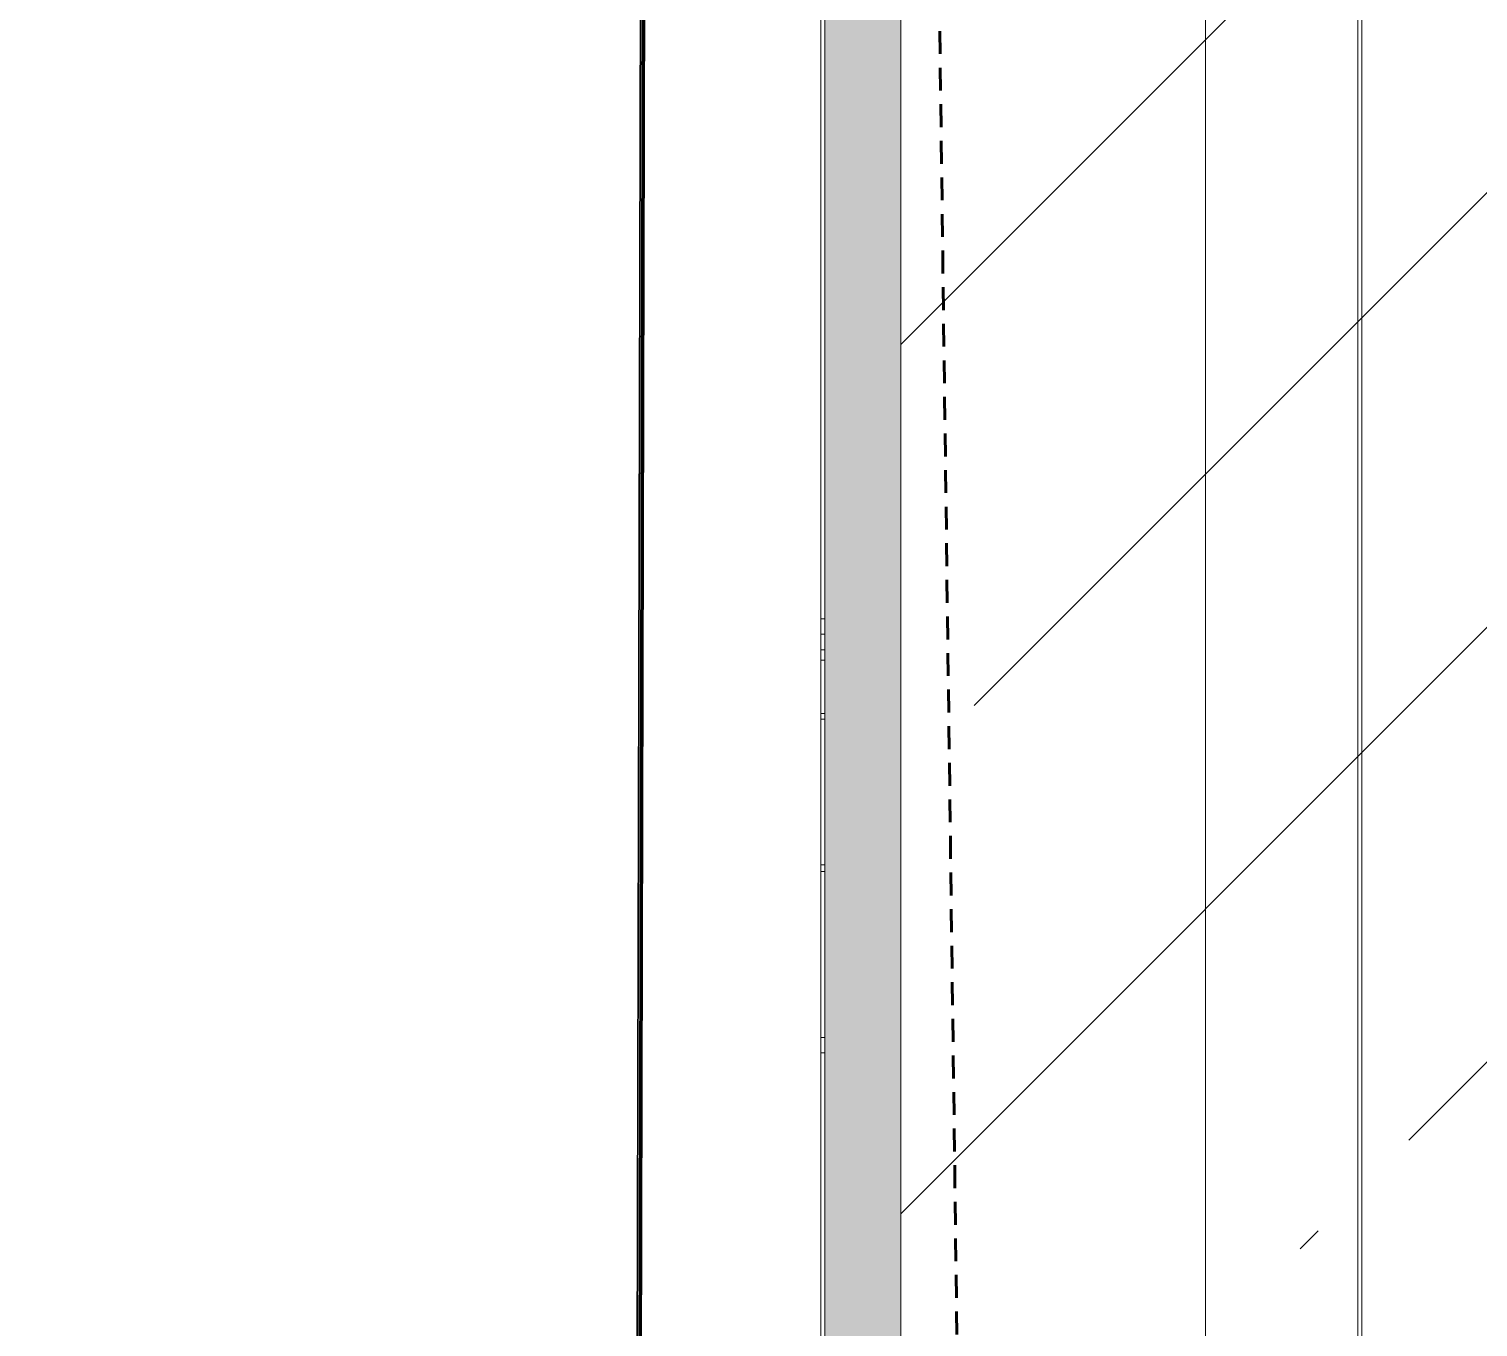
# Model space of a CAD drawing. Header units: millimetres. Extents: x -249154 to 415037, y -45458 to 354837.
# Drawn here: x 106965.8 to 107346.2, y 6829 to 7169.6 of the extents above; entities that cross this region are included whole.
import ezdxf

# ---------------------------------------------------------------- set-up
doc = ezdxf.new("R2010")
doc.units = ezdxf.units.MM
doc.linetypes.add('200_ШТРИХ__ш1_п0_6_', pattern=[320, 200, -120])
for name, color, linetype, lineweight in [('0) НЗ Ремонт штукатурка', 6, 'Continuous', 60), ('3)1 шпаклевка', 4, 'Continuous', 35), ('3.4) Шп. фин 4 в 529 поз 11227м2', 6, 'Continuous', 140), ('4) демонтаж НЗ №2', 1, 'Continuous', 35), ('4.1) Дм уборка мусора НЗ 2', 20, 'Continuous', 35), ('A-FLOR', 7, 'Continuous', 9), ('A-GENM-3', 7, 'Continuous', 5), ('I-WALL', 7, 'Continuous', 5), ('Оси', 7, 'Continuous', 9)]:
    doc.layers.add(name, color=color, linetype=linetype, lineweight=lineweight)
doc.layers.add('A-WALL-1', color=9, linetype='Continuous', lineweight=5, true_color=0x808080)
doc.layers.add('A-WALL-FNSH-1', color=9, linetype='Continuous', lineweight=5, true_color=0x808080)

# ---------------------------------------------------------------- blocks, each defined once
blk = doc.blocks.new('Рисунок_горы - Рисунок_горы-31934381-Объем проектирования 1 этажа')
at = {"layer": 'A-GENM-3'}
for p, q in [((107109, 10341.4), (107109, 6202.65)), ((107109, 7185.35), (107109, 7981.09)), ((107109, 6706.82), (107109, 7038.51))]:
    blk.add_line(p, q, dxfattribs=at)
for points, knots in [([(107109, 7426.78), (107109, 7426.78), (107109, 7346.52), (107109, 7313.59), (107109, 7254.1)], [0.0625, 0.0625, 0.0625, 0.0625, 0.06250001, 0.125, 0.125, 0.125, 0.125]), ([(107109, 7254.1), (107109, 7254.1), (107109, 7247.91), (107109, 7227.32), (107109, 7222.2)], [0.125, 0.125, 0.125, 0.125, 0.12500001, 0.1875, 0.1875, 0.1875, 0.1875]), ([(107109, 7222.2), (107109, 7222.2), (107109, 7220.58), (107109, 7219.43), (107109, 7218.59)], [0.1875, 0.1875, 0.1875, 0.1875, 0.18750001, 0.195703695, 0.195703695, 0.195703695, 0.195703695]), ([(107109, 7196.69), (107109, 7196.69), (107109, 7135.52), (107109, 7087.74), (107109, 6990.02)], [0.25, 0.25, 0.25, 0.25, 0.25000001, 0.3125, 0.3125, 0.3125, 0.3125]), ([(107109, 7144.19), (107109, 7144.19), (107109, 7161.85), (107109, 7172.3), (107109, 7178.36)], [0.555555556, 0.555555556, 0.555555556, 0.555555556, 0.555555566, 0.564053426, 0.564053426, 0.564053426, 0.564053426]), ([(107109, 7099.67), (107109, 7099.67), (107109, 7119.2), (107109, 7136.03), (107109, 7144.19)], [0.53333333, 0.53333333, 0.53333333, 0.53333333, 0.53333334, 0.55555556, 0.55555556, 0.55555556, 0.55555556]), ([(107109, 7091.57), (107109, 7091.57), (107109, 7092.35), (107109, 7093), (107109, 7093.56)], [0.511111111, 0.511111111, 0.511111111, 0.511111111, 0.511111121, 0.514940334, 0.514940334, 0.514940334, 0.514940334]), ([(107109, 6990.02), (107109, 6990.02), (107109, 6928.5), (107109, 6852.54), (107109, 6803.76)], [0.3125, 0.3125, 0.3125, 0.3125, 0.31250001, 0.375, 0.375, 0.375, 0.375])]:
    blk.add_open_spline(points, degree=3, knots=knots, dxfattribs=at)
for points in [[(107109, 7213.5), (107109, 7211.23), (107109, 7206.68), (107109, 7196.69)], [(107109, 7183.09), (107109, 7183.11), (107109, 7183.13), (107109, 7183.15)], [(107109, 7183.08), (107109, 7183.09), (107109, 7183.09), (107109, 7183.09)], [(107109, 7183.07), (107109, 7183.08), (107109, 7183.08), (107109, 7183.08)], [(107109, 7183.07), (107109, 7183.07), (107109, 7183.07), (107109, 7183.07)], [(107109, 7183.06), (107109, 7183.06), (107109, 7183.07), (107109, 7183.07)], [(107109, 7183.05), (107109, 7183.05), (107109, 7183.06), (107109, 7183.06)], [(107109, 7183.04), (107109, 7183.04), (107109, 7183.05), (107109, 7183.05)], [(107109, 7183.02), (107109, 7183.03), (107109, 7183.03), (107109, 7183.04)], [(107109, 7183), (107109, 7183.01), (107109, 7183.01), (107109, 7183.02)], [(107109, 7182.99), (107109, 7182.99), (107109, 7183), (107109, 7183)], [(107109, 7182.98), (107109, 7182.98), (107109, 7182.98), (107109, 7182.99)], [(107109, 7182.93), (107109, 7182.95), (107109, 7182.96), (107109, 7182.98)], [(107109, 7182.91), (107109, 7182.92), (107109, 7182.92), (107109, 7182.93)], [(107109, 7182.9), (107109, 7182.9), (107109, 7182.91), (107109, 7182.91)], [(107109, 7182.83), (107109, 7182.85), (107109, 7182.88), (107109, 7182.9)], [(107109, 7182.82), (107109, 7182.82), (107109, 7182.82), (107109, 7182.83)], [(107109, 7182.8), (107109, 7182.81), (107109, 7182.81), (107109, 7182.82)], [(107109, 7182.61), (107109, 7182.68), (107109, 7182.74), (107109, 7182.8)], [(107109, 7182.54), (107109, 7182.56), (107109, 7182.59), (107109, 7182.61)], [(107109, 7182.52), (107109, 7182.53), (107109, 7182.53), (107109, 7182.54)], [(107109, 7182.51), (107109, 7182.51), (107109, 7182.52), (107109, 7182.52)], [(107109, 7182.5), (107109, 7182.5), (107109, 7182.5), (107109, 7182.51)], [(107109, 7182.48), (107109, 7182.49), (107109, 7182.49), (107109, 7182.5)], [(107109, 7182.23), (107109, 7182.31), (107109, 7182.4), (107109, 7182.48)], [(107109, 7182.22), (107109, 7182.22), (107109, 7182.23), (107109, 7182.23)], [(107109, 7182.21), (107109, 7182.21), (107109, 7182.21), (107109, 7182.22)], [(107109, 7182.2), (107109, 7182.2), (107109, 7182.21), (107109, 7182.21)], [(107109, 7182.19), (107109, 7182.19), (107109, 7182.2), (107109, 7182.2)], [(107109, 7182.18), (107109, 7182.18), (107109, 7182.19), (107109, 7182.19)], [(107109, 7182.17), (107109, 7182.17), (107109, 7182.18), (107109, 7182.18)], [(107109, 7182.16), (107109, 7182.16), (107109, 7182.17), (107109, 7182.17)], [(107109, 7182.15), (107109, 7182.15), (107109, 7182.15), (107109, 7182.16)], [(107109, 7182.13), (107109, 7182.14), (107109, 7182.14), (107109, 7182.15)], [(107109, 7182.11), (107109, 7182.12), (107109, 7182.12), (107109, 7182.13)], [(107109, 7182.1), (107109, 7182.1), (107109, 7182.1), (107109, 7182.11)], [(107109, 7182.05), (107109, 7182.06), (107109, 7182.08), (107109, 7182.1)], [(107109, 7181.99), (107109, 7182.01), (107109, 7182.03), (107109, 7182.05)], [(107109, 7181.98), (107109, 7181.99), (107109, 7181.99), (107109, 7181.99)], [(107109, 7181.98), (107109, 7181.98), (107109, 7181.98), (107109, 7181.98)], [(107109, 7181.88), (107109, 7181.91), (107109, 7181.94), (107109, 7181.98)], [(107109, 7181.87), (107109, 7181.87), (107109, 7181.87), (107109, 7181.88)], [(107109, 7181.86), (107109, 7181.87), (107109, 7181.87), (107109, 7181.87)], [(107109, 7181.86), (107109, 7181.86), (107109, 7181.86), (107109, 7181.86)], [(107109, 7181.85), (107109, 7181.85), (107109, 7181.86), (107109, 7181.86)], [(107109, 7181.85), (107109, 7181.85), (107109, 7181.85), (107109, 7181.85)], [(107109, 7181.84), (107109, 7181.84), (107109, 7181.85), (107109, 7181.85)], [(107109, 7181.84), (107109, 7181.84), (107109, 7181.84), (107109, 7181.84)], [(107109, 7181.83), (107109, 7181.83), (107109, 7181.83), (107109, 7181.84)], [(107109, 7181.82), (107109, 7181.83), (107109, 7181.83), (107109, 7181.83)], [(107109, 7181.82), (107109, 7181.82), (107109, 7181.82), (107109, 7181.82)], [(107109, 7181.81), (107109, 7181.81), (107109, 7181.82), (107109, 7181.82)], [(107109, 7181.81), (107109, 7181.81), (107109, 7181.81), (107109, 7181.81)], [(107109, 7181.8), (107109, 7181.8), (107109, 7181.8), (107109, 7181.81)], [(107109, 7181.11), (107109, 7181.35), (107109, 7181.58), (107109, 7181.8)], [(107109, 7181.1), (107109, 7181.1), (107109, 7181.1), (107109, 7181.11)], [(107109, 7181.08), (107109, 7181.09), (107109, 7181.09), (107109, 7181.1)], [(107109, 7181.08), (107109, 7181.08), (107109, 7181.08), (107109, 7181.08)], [(107109, 7181.06), (107109, 7181.07), (107109, 7181.07), (107109, 7181.08)], [(107109, 7181.05), (107109, 7181.05), (107109, 7181.06), (107109, 7181.06)], [(107109, 7181.03), (107109, 7181.04), (107109, 7181.04), (107109, 7181.05)], [(107109, 7181.01), (107109, 7181.02), (107109, 7181.03), (107109, 7181.03)], [(107109, 7180.99), (107109, 7181), (107109, 7181), (107109, 7181.01)], [(107109, 7180.97), (107109, 7180.97), (107109, 7180.98), (107109, 7180.99)], [(107109, 7180.95), (107109, 7180.96), (107109, 7180.96), (107109, 7180.97)], [(107109, 7180.89), (107109, 7180.91), (107109, 7180.93), (107109, 7180.95)], [(107109, 7180.86), (107109, 7180.87), (107109, 7180.88), (107109, 7180.89)], [(107109, 7180.85), (107109, 7180.85), (107109, 7180.86), (107109, 7180.86)], [(107109, 7180.75), (107109, 7180.78), (107109, 7180.82), (107109, 7180.85)], [(107109, 7180.74), (107109, 7180.74), (107109, 7180.75), (107109, 7180.75)], [(107109, 7180.72), (107109, 7180.72), (107109, 7180.73), (107109, 7180.74)], [(107109, 7180.46), (107109, 7180.55), (107109, 7180.63), (107109, 7180.72)], [(107109, 7180.37), (107109, 7180.4), (107109, 7180.43), (107109, 7180.46)], [(107109, 7180.35), (107109, 7180.35), (107109, 7180.36), (107109, 7180.37)], [(107109, 7180.32), (107109, 7180.33), (107109, 7180.34), (107109, 7180.35)], [(107109, 7180.31), (107109, 7180.32), (107109, 7180.32), (107109, 7180.32)], [(107109, 7180.29), (107109, 7180.3), (107109, 7180.3), (107109, 7180.31)], [(107109, 7179.96), (107109, 7180.07), (107109, 7180.18), (107109, 7180.29)], [(107109, 7179.94), (107109, 7179.95), (107109, 7179.95), (107109, 7179.96)], [(107109, 7179.93), (107109, 7179.93), (107109, 7179.94), (107109, 7179.94)], [(107109, 7179.92), (107109, 7179.92), (107109, 7179.93), (107109, 7179.93)], [(107109, 7179.91), (107109, 7179.91), (107109, 7179.92), (107109, 7179.92)], [(107109, 7179.89), (107109, 7179.9), (107109, 7179.9), (107109, 7179.91)], [(107109, 7179.88), (107109, 7179.88), (107109, 7179.89), (107109, 7179.89)], [(107109, 7179.86), (107109, 7179.87), (107109, 7179.87), (107109, 7179.88)], [(107109, 7179.85), (107109, 7179.85), (107109, 7179.86), (107109, 7179.86)], [(107109, 7179.83), (107109, 7179.83), (107109, 7179.84), (107109, 7179.85)], [(107109, 7179.8), (107109, 7179.81), (107109, 7179.82), (107109, 7179.83)], [(107109, 7179.78), (107109, 7179.79), (107109, 7179.79), (107109, 7179.8)], [(107109, 7179.72), (107109, 7179.74), (107109, 7179.76), (107109, 7179.78)], [(107109, 7179.64), (107109, 7179.67), (107109, 7179.69), (107109, 7179.72)], [(107109, 7179.63), (107109, 7179.64), (107109, 7179.64), (107109, 7179.64)], [(107109, 7179.63), (107109, 7179.63), (107109, 7179.63), (107109, 7179.63)], [(107109, 7179.49), (107109, 7179.54), (107109, 7179.58), (107109, 7179.63)], [(107109, 7179.49), (107109, 7179.49), (107109, 7179.49), (107109, 7179.49)], [(107109, 7179.48), (107109, 7179.48), (107109, 7179.48), (107109, 7179.49)], [(107109, 7179.47), (107109, 7179.47), (107109, 7179.48), (107109, 7179.48)], [(107109, 7179.46), (107109, 7179.47), (107109, 7179.47), (107109, 7179.47)], [(107109, 7179.46), (107109, 7179.46), (107109, 7179.46), (107109, 7179.46)], [(107109, 7179.45), (107109, 7179.45), (107109, 7179.45), (107109, 7179.46)], [(107109, 7179.44), (107109, 7179.44), (107109, 7179.45), (107109, 7179.45)], [(107109, 7179.43), (107109, 7179.44), (107109, 7179.44), (107109, 7179.44)], [(107109, 7179.42), (107109, 7179.43), (107109, 7179.43), (107109, 7179.43)], [(107109, 7179.42), (107109, 7179.42), (107109, 7179.42), (107109, 7179.42)], [(107109, 7179.41), (107109, 7179.41), (107109, 7179.41), (107109, 7179.42)], [(107109, 7179.4), (107109, 7179.4), (107109, 7179.41), (107109, 7179.41)], [(107109, 7179.39), (107109, 7179.4), (107109, 7179.4), (107109, 7179.4)], [(107109, 7178.49), (107109, 7178.81), (107109, 7179.11), (107109, 7179.39)], [(107109, 7178.48), (107109, 7178.48), (107109, 7178.49), (107109, 7178.49)], [(107109, 7178.46), (107109, 7178.47), (107109, 7178.47), (107109, 7178.48)], [(107109, 7178.45), (107109, 7178.46), (107109, 7178.46), (107109, 7178.46)], [(107109, 7178.44), (107109, 7178.44), (107109, 7178.45), (107109, 7178.45)], [(107109, 7178.42), (107109, 7178.43), (107109, 7178.43), (107109, 7178.44)], [(107109, 7178.4), (107109, 7178.4), (107109, 7178.41), (107109, 7178.42)], [(107109, 7178.39), (107109, 7178.39), (107109, 7178.39), (107109, 7178.4)], [(107109, 7178.36), (107109, 7178.37), (107109, 7178.38), (107109, 7178.39)], [(107109, 7099.39), (107109, 7099.48), (107109, 7099.58), (107109, 7099.67)], [(107109, 7057.21), (107109, 7066.3), (107109, 7078.14), (107109, 7091.57)], [(107109, 7057.18), (107109, 7057.19), (107109, 7057.2), (107109, 7057.21)], [(107109, 7057.16), (107109, 7057.17), (107109, 7057.17), (107109, 7057.18)], [(107109, 7057.11), (107109, 7057.13), (107109, 7057.14), (107109, 7057.16)], [(107109, 7057.08), (107109, 7057.09), (107109, 7057.1), (107109, 7057.11)], [(107109, 7057.06), (107109, 7057.06), (107109, 7057.07), (107109, 7057.08)], [(107109, 7056.94), (107109, 7056.98), (107109, 7057.02), (107109, 7057.06)], [(107109, 7056.89), (107109, 7056.91), (107109, 7056.93), (107109, 7056.94)], [(107109, 7056.87), (107109, 7056.88), (107109, 7056.89), (107109, 7056.89)], [(107109, 7056.7), (107109, 7056.76), (107109, 7056.81), (107109, 7056.87)], [(107109, 7056.68), (107109, 7056.69), (107109, 7056.69), (107109, 7056.7)], [(107109, 7056.64), (107109, 7056.65), (107109, 7056.67), (107109, 7056.68)], [(107109, 7056.21), (107109, 7056.36), (107109, 7056.5), (107109, 7056.64)], [(107109, 7056.06), (107109, 7056.11), (107109, 7056.16), (107109, 7056.21)], [(107109, 7056.02), (107109, 7056.03), (107109, 7056.04), (107109, 7056.06)], [(107109, 7055.99), (107109, 7056), (107109, 7056.01), (107109, 7056.02)], [(107109, 7055.97), (107109, 7055.97), (107109, 7055.98), (107109, 7055.99)], [(107109, 7055.93), (107109, 7055.94), (107109, 7055.95), (107109, 7055.97)], [(107109, 7055.41), (107109, 7055.58), (107109, 7055.76), (107109, 7055.93)], [(107109, 7055.39), (107109, 7055.39), (107109, 7055.4), (107109, 7055.41)], [(107109, 7055.36), (107109, 7055.37), (107109, 7055.38), (107109, 7055.39)], [(107109, 7055.35), (107109, 7055.36), (107109, 7055.36), (107109, 7055.36)], [(107109, 7055.33), (107109, 7055.34), (107109, 7055.35), (107109, 7055.35)], [(107109, 7055.31), (107109, 7055.32), (107109, 7055.32), (107109, 7055.33)], [(107109, 7055.29), (107109, 7055.29), (107109, 7055.3), (107109, 7055.31)], [(107109, 7055.26), (107109, 7055.27), (107109, 7055.28), (107109, 7055.29)], [(107109, 7055.24), (107109, 7055.25), (107109, 7055.26), (107109, 7055.26)], [(107109, 7055.21), (107109, 7055.22), (107109, 7055.23), (107109, 7055.24)], [(107109, 7055.17), (107109, 7055.18), (107109, 7055.2), (107109, 7055.21)], [(107109, 7055.14), (107109, 7055.15), (107109, 7055.16), (107109, 7055.17)], [(107109, 7055.05), (107109, 7055.08), (107109, 7055.11), (107109, 7055.14)], [(107109, 7054.94), (107109, 7054.97), (107109, 7055.01), (107109, 7055.05)], [(107109, 7054.92), (107109, 7054.93), (107109, 7054.93), (107109, 7054.94)], [(107109, 7054.91), (107109, 7054.92), (107109, 7054.92), (107109, 7054.92)], [(107109, 7054.72), (107109, 7054.78), (107109, 7054.85), (107109, 7054.91)], [(107109, 7054.71), (107109, 7054.71), (107109, 7054.71), (107109, 7054.72)], [(107109, 7054.7), (107109, 7054.7), (107109, 7054.7), (107109, 7054.71)], [(107109, 7054.69), (107109, 7054.69), (107109, 7054.69), (107109, 7054.7)], [(107109, 7054.67), (107109, 7054.68), (107109, 7054.68), (107109, 7054.69)], [(107109, 7054.66), (107109, 7054.67), (107109, 7054.67), (107109, 7054.67)], [(107109, 7054.65), (107109, 7054.66), (107109, 7054.66), (107109, 7054.66)], [(107109, 7054.64), (107109, 7054.65), (107109, 7054.65), (107109, 7054.65)], [(107109, 7054.63), (107109, 7054.63), (107109, 7054.64), (107109, 7054.64)], [(107109, 7054.62), (107109, 7054.62), (107109, 7054.63), (107109, 7054.63)], [(107109, 7054.61), (107109, 7054.61), (107109, 7054.62), (107109, 7054.62)], [(107109, 7054.6), (107109, 7054.6), (107109, 7054.61), (107109, 7054.61)], [(107109, 7054.59), (107109, 7054.59), (107109, 7054.59), (107109, 7054.6)], [(107109, 7054.58), (107109, 7054.58), (107109, 7054.58), (107109, 7054.59)], [(107109, 7053.36), (107109, 7053.76), (107109, 7054.17), (107109, 7054.58)], [(107109, 7053.34), (107109, 7053.35), (107109, 7053.36), (107109, 7053.36)], [(107109, 7053.32), (107109, 7053.33), (107109, 7053.33), (107109, 7053.34)], [(107109, 7053.31), (107109, 7053.31), (107109, 7053.32), (107109, 7053.32)], [(107109, 7053.29), (107109, 7053.3), (107109, 7053.3), (107109, 7053.31)], [(107109, 7053.27), (107109, 7053.28), (107109, 7053.28), (107109, 7053.29)], [(107109, 7053.24), (107109, 7053.25), (107109, 7053.26), (107109, 7053.27)], [(107109, 7053.21), (107109, 7053.22), (107109, 7053.23), (107109, 7053.24)], [(107109, 7053.16), (107109, 7053.18), (107109, 7053.19), (107109, 7053.21)], [(107109, 7053.13), (107109, 7053.14), (107109, 7053.15), (107109, 7053.16)], [(107109, 7053.11), (107109, 7053.12), (107109, 7053.13), (107109, 7053.13)], [(107109, 7053.01), (107109, 7053.04), (107109, 7053.08), (107109, 7053.11)], [(107109, 7052.97), (107109, 7052.98), (107109, 7052.99), (107109, 7053.01)], [(107109, 7052.95), (107109, 7052.95), (107109, 7052.96), (107109, 7052.97)], [(107109, 7052.79), (107109, 7052.84), (107109, 7052.89), (107109, 7052.95)], [(107109, 7052.77), (107109, 7052.78), (107109, 7052.78), (107109, 7052.79)], [(107109, 7052.74), (107109, 7052.75), (107109, 7052.76), (107109, 7052.77)], [(107109, 7052.35), (107109, 7052.48), (107109, 7052.61), (107109, 7052.74)], [(107109, 7052.21), (107109, 7052.26), (107109, 7052.3), (107109, 7052.35)], [(107109, 7052.18), (107109, 7052.19), (107109, 7052.2), (107109, 7052.21)], [(107109, 7052.15), (107109, 7052.16), (107109, 7052.17), (107109, 7052.18)], [(107109, 7052.13), (107109, 7052.14), (107109, 7052.14), (107109, 7052.15)], [(107109, 7052.1), (107109, 7052.11), (107109, 7052.12), (107109, 7052.13)], [(107109, 7051.63), (107109, 7051.78), (107109, 7051.94), (107109, 7052.1)], [(107109, 7051.61), (107109, 7051.61), (107109, 7051.62), (107109, 7051.63)], [(107109, 7051.59), (107109, 7051.6), (107109, 7051.6), (107109, 7051.61)], [(107109, 7051.58), (107109, 7051.58), (107109, 7051.59), (107109, 7051.59)], [(107109, 7051.56), (107109, 7051.57), (107109, 7051.57), (107109, 7051.58)], [(107109, 7051.54), (107109, 7051.55), (107109, 7051.55), (107109, 7051.56)], [(107109, 7051.52), (107109, 7051.53), (107109, 7051.53), (107109, 7051.54)], [(107109, 7051.5), (107109, 7051.51), (107109, 7051.51), (107109, 7051.52)], [(107109, 7051.48), (107109, 7051.49), (107109, 7051.49), (107109, 7051.5)], [(107109, 7051.45), (107109, 7051.46), (107109, 7051.47), (107109, 7051.48)], [(107109, 7051.41), (107109, 7051.42), (107109, 7051.44), (107109, 7051.45)], [(107109, 7051.39), (107109, 7051.4), (107109, 7051.4), (107109, 7051.41)], [(107109, 7051.3), (107109, 7051.33), (107109, 7051.36), (107109, 7051.39)], [(107109, 7051.2), (107109, 7051.24), (107109, 7051.27), (107109, 7051.3)], [(107109, 7051.19), (107109, 7051.2), (107109, 7051.2), (107109, 7051.2)], [(107109, 7051.18), (107109, 7051.19), (107109, 7051.19), (107109, 7051.19)], [(107109, 7051.01), (107109, 7051.07), (107109, 7051.13), (107109, 7051.18)], [(107109, 7051), (107109, 7051), (107109, 7051.01), (107109, 7051.01)], [(107109, 7050.99), (107109, 7050.99), (107109, 7051), (107109, 7051)], [(107109, 7050.98), (107109, 7050.98), (107109, 7050.99), (107109, 7050.99)], [(107109, 7050.97), (107109, 7050.97), (107109, 7050.98), (107109, 7050.98)], [(107109, 7050.96), (107109, 7050.96), (107109, 7050.97), (107109, 7050.97)], [(107109, 7050.95), (107109, 7050.95), (107109, 7050.96), (107109, 7050.96)], [(107109, 7050.94), (107109, 7050.94), (107109, 7050.95), (107109, 7050.95)], [(107109, 7050.93), (107109, 7050.93), (107109, 7050.94), (107109, 7050.94)], [(107109, 7050.92), (107109, 7050.92), (107109, 7050.93), (107109, 7050.93)], [(107109, 7050.91), (107109, 7050.92), (107109, 7050.92), (107109, 7050.92)], [(107109, 7050.9), (107109, 7050.91), (107109, 7050.91), (107109, 7050.91)], [(107109, 7050.89), (107109, 7050.9), (107109, 7050.9), (107109, 7050.9)], [(107109, 7050.88), (107109, 7050.89), (107109, 7050.89), (107109, 7050.89)], [(107109, 7049.8), (107109, 7050.15), (107109, 7050.52), (107109, 7050.88)], [(107109, 7049.78), (107109, 7049.79), (107109, 7049.79), (107109, 7049.8)], [(107109, 7049.76), (107109, 7049.77), (107109, 7049.78), (107109, 7049.78)], [(107109, 7049.75), (107109, 7049.76), (107109, 7049.76), (107109, 7049.76)], [(107109, 7049.74), (107109, 7049.74), (107109, 7049.75), (107109, 7049.75)], [(107109, 7049.72), (107109, 7049.72), (107109, 7049.73), (107109, 7049.74)], [(107109, 7049.69), (107109, 7049.7), (107109, 7049.71), (107109, 7049.72)], [(107109, 7049.66), (107109, 7049.67), (107109, 7049.68), (107109, 7049.69)], [(107109, 7049.62), (107109, 7049.64), (107109, 7049.65), (107109, 7049.66)], [(107109, 7049.6), (107109, 7049.61), (107109, 7049.62), (107109, 7049.62)], [(107109, 7049.58), (107109, 7049.58), (107109, 7049.59), (107109, 7049.6)], [(107109, 7049.49), (107109, 7049.52), (107109, 7049.55), (107109, 7049.58)], [(107109, 7049.45), (107109, 7049.46), (107109, 7049.47), (107109, 7049.49)], [(107109, 7049.43), (107109, 7049.44), (107109, 7049.44), (107109, 7049.45)], [(107109, 7049.29), (107109, 7049.34), (107109, 7049.39), (107109, 7049.43)], [(107109, 7049.28), (107109, 7049.28), (107109, 7049.29), (107109, 7049.29)], [(107109, 7049.25), (107109, 7049.26), (107109, 7049.27), (107109, 7049.28)], [(107109, 7048.9), (107109, 7049.02), (107109, 7049.13), (107109, 7049.25)], [(107109, 7048.78), (107109, 7048.82), (107109, 7048.86), (107109, 7048.9)], [(107109, 7048.75), (107109, 7048.76), (107109, 7048.77), (107109, 7048.78)], [(107109, 7048.73), (107109, 7048.74), (107109, 7048.74), (107109, 7048.75)], [(107109, 7048.71), (107109, 7048.71), (107109, 7048.72), (107109, 7048.73)], [(107109, 7048.68), (107109, 7048.69), (107109, 7048.7), (107109, 7048.71)], [(107109, 7048.27), (107109, 7048.4), (107109, 7048.54), (107109, 7048.68)], [(107109, 7048.25), (107109, 7048.26), (107109, 7048.26), (107109, 7048.27)], [(107109, 7048.23), (107109, 7048.24), (107109, 7048.24), (107109, 7048.25)], [(107109, 7048.22), (107109, 7048.23), (107109, 7048.23), (107109, 7048.23)], [(107109, 7048.21), (107109, 7048.21), (107109, 7048.22), (107109, 7048.22)], [(107109, 7048.19), (107109, 7048.19), (107109, 7048.2), (107109, 7048.21)], [(107109, 7048.17), (107109, 7048.18), (107109, 7048.18), (107109, 7048.19)], [(107109, 7048.15), (107109, 7048.16), (107109, 7048.17), (107109, 7048.17)], [(107109, 7048.14), (107109, 7048.14), (107109, 7048.15), (107109, 7048.15)], [(107109, 7048.11), (107109, 7048.12), (107109, 7048.13), (107109, 7048.14)], [(107109, 7048.08), (107109, 7048.09), (107109, 7048.1), (107109, 7048.11)], [(107109, 7048.06), (107109, 7048.06), (107109, 7048.07), (107109, 7048.08)], [(107109, 7047.98), (107109, 7048.01), (107109, 7048.03), (107109, 7048.06)], [(107109, 7047.9), (107109, 7047.92), (107109, 7047.95), (107109, 7047.98)], [(107109, 7047.89), (107109, 7047.89), (107109, 7047.89), (107109, 7047.9)], [(107109, 7047.88), (107109, 7047.88), (107109, 7047.88), (107109, 7047.89)], [(107109, 7047.72), (107109, 7047.78), (107109, 7047.83), (107109, 7047.88)], [(107109, 7047.72), (107109, 7047.72), (107109, 7047.72), (107109, 7047.72)], [(107109, 7047.71), (107109, 7047.71), (107109, 7047.71), (107109, 7047.72)], [(107109, 7047.7), (107109, 7047.7), (107109, 7047.7), (107109, 7047.71)], [(107109, 7047.69), (107109, 7047.69), (107109, 7047.7), (107109, 7047.7)], [(107109, 7047.68), (107109, 7047.68), (107109, 7047.69), (107109, 7047.69)], [(107109, 7047.67), (107109, 7047.68), (107109, 7047.68), (107109, 7047.68)], [(107109, 7047.67), (107109, 7047.67), (107109, 7047.67), (107109, 7047.67)], [(107109, 7047.66), (107109, 7047.66), (107109, 7047.66), (107109, 7047.67)], [(107109, 7047.65), (107109, 7047.65), (107109, 7047.65), (107109, 7047.66)], [(107109, 7047.64), (107109, 7047.64), (107109, 7047.65), (107109, 7047.65)], [(107109, 7047.63), (107109, 7047.63), (107109, 7047.64), (107109, 7047.64)], [(107109, 7047.62), (107109, 7047.63), (107109, 7047.63), (107109, 7047.63)], [(107109, 7047.61), (107109, 7047.62), (107109, 7047.62), (107109, 7047.62)], [(107109, 7046.67), (107109, 7046.98), (107109, 7047.29), (107109, 7047.61)], [(107109, 7046.66), (107109, 7046.66), (107109, 7046.67), (107109, 7046.67)], [(107109, 7046.64), (107109, 7046.64), (107109, 7046.65), (107109, 7046.66)], [(107109, 7046.63), (107109, 7046.63), (107109, 7046.64), (107109, 7046.64)], [(107109, 7046.62), (107109, 7046.62), (107109, 7046.63), (107109, 7046.63)], [(107109, 7046.6), (107109, 7046.6), (107109, 7046.61), (107109, 7046.62)], [(107109, 7046.58), (107109, 7046.58), (107109, 7046.59), (107109, 7046.6)], [(107109, 7046.55), (107109, 7046.56), (107109, 7046.57), (107109, 7046.58)], [(107109, 7046.52), (107109, 7046.53), (107109, 7046.54), (107109, 7046.55)], [(107109, 7046.5), (107109, 7046.5), (107109, 7046.51), (107109, 7046.52)], [(107109, 7046.48), (107109, 7046.48), (107109, 7046.49), (107109, 7046.5)], [(107109, 7046.4), (107109, 7046.43), (107109, 7046.45), (107109, 7046.48)], [(107109, 7046.37), (107109, 7046.38), (107109, 7046.39), (107109, 7046.4)], [(107109, 7046.35), (107109, 7046.36), (107109, 7046.36), (107109, 7046.37)], [(107109, 7046.23), (107109, 7046.27), (107109, 7046.31), (107109, 7046.35)], [(107109, 7046.22), (107109, 7046.22), (107109, 7046.23), (107109, 7046.23)], [(107109, 7046.19), (107109, 7046.2), (107109, 7046.21), (107109, 7046.22)], [(107109, 7045.9), (107109, 7046), (107109, 7046.09), (107109, 7046.19)], [(107109, 7045.79), (107109, 7045.83), (107109, 7045.86), (107109, 7045.9)], [(107109, 7045.77), (107109, 7045.78), (107109, 7045.78), (107109, 7045.79)], [(107109, 7045.74), (107109, 7045.75), (107109, 7045.76), (107109, 7045.77)], [(107109, 7045.73), (107109, 7045.73), (107109, 7045.74), (107109, 7045.74)], [(107109, 7045.71), (107109, 7045.71), (107109, 7045.72), (107109, 7045.73)], [(107109, 7045.35), (107109, 7045.47), (107109, 7045.59), (107109, 7045.71)], [(107109, 7045.34), (107109, 7045.34), (107109, 7045.35), (107109, 7045.35)], [(107109, 7045.32), (107109, 7045.33), (107109, 7045.33), (107109, 7045.34)], [(107109, 7045.31), (107109, 7045.32), (107109, 7045.32), (107109, 7045.32)], [(107109, 7045.3), (107109, 7045.3), (107109, 7045.31), (107109, 7045.31)], [(107109, 7045.28), (107109, 7045.29), (107109, 7045.29), (107109, 7045.3)], [(107109, 7045.27), (107109, 7045.27), (107109, 7045.28), (107109, 7045.28)], [(107109, 7045.26), (107109, 7045.26), (107109, 7045.26), (107109, 7045.27)], [(107109, 7045.24), (107109, 7045.25), (107109, 7045.25), (107109, 7045.26)], [(107109, 7045.22), (107109, 7045.23), (107109, 7045.23), (107109, 7045.24)], [(107109, 7045.19), (107109, 7045.2), (107109, 7045.21), (107109, 7045.22)], [(107109, 7045.17), (107109, 7045.18), (107109, 7045.18), (107109, 7045.19)], [(107109, 7045.11), (107109, 7045.13), (107109, 7045.15), (107109, 7045.17)], [(107109, 7045.03), (107109, 7045.06), (107109, 7045.08), (107109, 7045.11)], [(107109, 7045.03), (107109, 7045.03), (107109, 7045.03), (107109, 7045.03)], [(107109, 7045.02), (107109, 7045.02), (107109, 7045.02), (107109, 7045.03)], [(107109, 7044.89), (107109, 7044.93), (107109, 7044.98), (107109, 7045.02)], [(107109, 7044.88), (107109, 7044.88), (107109, 7044.89), (107109, 7044.89)], [(107109, 7044.87), (107109, 7044.88), (107109, 7044.88), (107109, 7044.88)], [(107109, 7044.87), (107109, 7044.87), (107109, 7044.87), (107109, 7044.87)], [(107109, 7044.86), (107109, 7044.86), (107109, 7044.86), (107109, 7044.87)], [(107109, 7044.85), (107109, 7044.86), (107109, 7044.86), (107109, 7044.86)], [(107109, 7044.85), (107109, 7044.85), (107109, 7044.85), (107109, 7044.85)], [(107109, 7044.84), (107109, 7044.84), (107109, 7044.84), (107109, 7044.85)], [(107109, 7044.83), (107109, 7044.83), (107109, 7044.84), (107109, 7044.84)], [(107109, 7044.82), (107109, 7044.83), (107109, 7044.83), (107109, 7044.83)], [(107109, 7044.82), (107109, 7044.82), (107109, 7044.82), (107109, 7044.82)], [(107109, 7044.81), (107109, 7044.81), (107109, 7044.81), (107109, 7044.82)], [(107109, 7044.8), (107109, 7044.8), (107109, 7044.81), (107109, 7044.81)], [(107109, 7044.8), (107109, 7044.8), (107109, 7044.8), (107109, 7044.8)], [(107109, 7044), (107109, 7044.26), (107109, 7044.52), (107109, 7044.8)], [(107109, 7043.99), (107109, 7043.99), (107109, 7044), (107109, 7044)], [(107109, 7043.97), (107109, 7043.98), (107109, 7043.98), (107109, 7043.99)], [(107109, 7043.97), (107109, 7043.97), (107109, 7043.97), (107109, 7043.97)], [(107109, 7043.95), (107109, 7043.96), (107109, 7043.96), (107109, 7043.97)], [(107109, 7043.94), (107109, 7043.94), (107109, 7043.95), (107109, 7043.95)], [(107109, 7043.92), (107109, 7043.93), (107109, 7043.93), (107109, 7043.94)], [(107109, 7043.9), (107109, 7043.91), (107109, 7043.91), (107109, 7043.92)], [(107109, 7043.87), (107109, 7043.88), (107109, 7043.89), (107109, 7043.9)], [(107109, 7043.85), (107109, 7043.86), (107109, 7043.87), (107109, 7043.87)], [(107109, 7043.84), (107109, 7043.84), (107109, 7043.85), (107109, 7043.85)], [(107109, 7043.77), (107109, 7043.79), (107109, 7043.82), (107109, 7043.84)], [(107109, 7043.75), (107109, 7043.76), (107109, 7043.76), (107109, 7043.77)], [(107109, 7043.73), (107109, 7043.74), (107109, 7043.74), (107109, 7043.75)], [(107109, 7043.63), (107109, 7043.67), (107109, 7043.7), (107109, 7043.73)], [(107109, 7043.62), (107109, 7043.63), (107109, 7043.63), (107109, 7043.63)], [(107109, 7043.6), (107109, 7043.61), (107109, 7043.61), (107109, 7043.62)], [(107109, 7043.36), (107109, 7043.44), (107109, 7043.52), (107109, 7043.6)], [(107109, 7043.27), (107109, 7043.3), (107109, 7043.33), (107109, 7043.36)], [(107109, 7043.25), (107109, 7043.25), (107109, 7043.26), (107109, 7043.27)], [(107109, 7043.23), (107109, 7043.24), (107109, 7043.24), (107109, 7043.25)], [(107109, 7043.22), (107109, 7043.22), (107109, 7043.22), (107109, 7043.23)], [(107109, 7043.2), (107109, 7043.2), (107109, 7043.21), (107109, 7043.22)], [(107109, 7042.91), (107109, 7043), (107109, 7043.1), (107109, 7043.2)], [(107109, 7042.89), (107109, 7042.9), (107109, 7042.9), (107109, 7042.91)], [(107109, 7042.88), (107109, 7042.89), (107109, 7042.89), (107109, 7042.89)], [(107109, 7042.87), (107109, 7042.88), (107109, 7042.88), (107109, 7042.88)], [(107109, 7042.86), (107109, 7042.87), (107109, 7042.87), (107109, 7042.87)], [(107109, 7042.85), (107109, 7042.85), (107109, 7042.86), (107109, 7042.86)], [(107109, 7042.84), (107109, 7042.84), (107109, 7042.85), (107109, 7042.85)], [(107109, 7042.83), (107109, 7042.83), (107109, 7042.83), (107109, 7042.84)], [(107109, 7042.81), (107109, 7042.82), (107109, 7042.82), (107109, 7042.83)], [(107109, 7042.8), (107109, 7042.8), (107109, 7042.81), (107109, 7042.81)], [(107109, 7042.77), (107109, 7042.78), (107109, 7042.79), (107109, 7042.8)], [(107109, 7042.76), (107109, 7042.76), (107109, 7042.77), (107109, 7042.77)], [(107109, 7042.71), (107109, 7042.72), (107109, 7042.74), (107109, 7042.76)], [(107109, 7042.65), (107109, 7042.67), (107109, 7042.69), (107109, 7042.71)], [(107109, 7042.64), (107109, 7042.64), (107109, 7042.64), (107109, 7042.65)], [(107109, 7042.63), (107109, 7042.64), (107109, 7042.64), (107109, 7042.64)], [(107109, 7042.53), (107109, 7042.56), (107109, 7042.6), (107109, 7042.63)], [(107109, 7042.52), (107109, 7042.52), (107109, 7042.53), (107109, 7042.53)], [(107109, 7042.52), (107109, 7042.52), (107109, 7042.52), (107109, 7042.52)], [(107109, 7042.51), (107109, 7042.51), (107109, 7042.51), (107109, 7042.52)], [(107109, 7042.5), (107109, 7042.51), (107109, 7042.51), (107109, 7042.51)], [(107109, 7042.5), (107109, 7042.5), (107109, 7042.5), (107109, 7042.5)], [(107109, 7042.49), (107109, 7042.49), (107109, 7042.5), (107109, 7042.5)], [(107109, 7042.49), (107109, 7042.49), (107109, 7042.49), (107109, 7042.49)], [(107109, 7042.48), (107109, 7042.48), (107109, 7042.48), (107109, 7042.49)], [(107109, 7042.47), (107109, 7042.48), (107109, 7042.48), (107109, 7042.48)], [(107109, 7042.47), (107109, 7042.47), (107109, 7042.47), (107109, 7042.47)], [(107109, 7042.46), (107109, 7042.47), (107109, 7042.47), (107109, 7042.47)], [(107109, 7042.46), (107109, 7042.46), (107109, 7042.46), (107109, 7042.46)], [(107109, 7042.45), (107109, 7042.45), (107109, 7042.46), (107109, 7042.46)], [(107109, 7041.81), (107109, 7042.02), (107109, 7042.23), (107109, 7042.45)], [(107109, 7041.8), (107109, 7041.81), (107109, 7041.81), (107109, 7041.81)], [(107109, 7041.79), (107109, 7041.79), (107109, 7041.8), (107109, 7041.8)], [(107109, 7041.79), (107109, 7041.79), (107109, 7041.79), (107109, 7041.79)], [(107109, 7041.77), (107109, 7041.78), (107109, 7041.78), (107109, 7041.79)], [(107109, 7041.76), (107109, 7041.77), (107109, 7041.77), (107109, 7041.77)], [(107109, 7041.75), (107109, 7041.75), (107109, 7041.76), (107109, 7041.76)], [(107109, 7041.73), (107109, 7041.74), (107109, 7041.74), (107109, 7041.75)], [(107109, 7041.71), (107109, 7041.72), (107109, 7041.72), (107109, 7041.73)], [(107109, 7041.69), (107109, 7041.7), (107109, 7041.71), (107109, 7041.71)], [(107109, 7041.68), (107109, 7041.69), (107109, 7041.69), (107109, 7041.69)], [(107109, 7041.63), (107109, 7041.65), (107109, 7041.67), (107109, 7041.68)], [(107109, 7041.61), (107109, 7041.62), (107109, 7041.62), (107109, 7041.63)], [(107109, 7041.6), (107109, 7041.6), (107109, 7041.61), (107109, 7041.61)], [(107109, 7041.52), (107109, 7041.55), (107109, 7041.57), (107109, 7041.6)], [(107109, 7041.51), (107109, 7041.52), (107109, 7041.52), (107109, 7041.52)], [(107109, 7041.5), (107109, 7041.5), (107109, 7041.51), (107109, 7041.51)], [(107109, 7041.3), (107109, 7041.37), (107109, 7041.43), (107109, 7041.5)], [(107109, 7041.23), (107109, 7041.26), (107109, 7041.28), (107109, 7041.3)], [(107109, 7041.22), (107109, 7041.22), (107109, 7041.23), (107109, 7041.23)], [(107109, 7041.2), (107109, 7041.21), (107109, 7041.21), (107109, 7041.22)], [(107109, 7041.19), (107109, 7041.2), (107109, 7041.2), (107109, 7041.2)], [(107109, 7041.18), (107109, 7041.18), (107109, 7041.19), (107109, 7041.19)], [(107109, 7040.95), (107109, 7041.03), (107109, 7041.1), (107109, 7041.18)], [(107109, 7040.94), (107109, 7040.95), (107109, 7040.95), (107109, 7040.95)], [(107109, 7040.94), (107109, 7040.94), (107109, 7040.94), (107109, 7040.94)], [(107109, 7040.93), (107109, 7040.93), (107109, 7040.93), (107109, 7040.94)], [(107109, 7040.92), (107109, 7040.92), (107109, 7040.93), (107109, 7040.93)], [(107109, 7040.91), (107109, 7040.92), (107109, 7040.92), (107109, 7040.92)], [(107109, 7040.9), (107109, 7040.91), (107109, 7040.91), (107109, 7040.91)], [(107109, 7040.89), (107109, 7040.9), (107109, 7040.9), (107109, 7040.9)]]:
    blk.add_open_spline(points, degree=3, dxfattribs=at)

msp = doc.modelspace()

# ---------------------------------------------------------------- hatches: boundary and pattern name
at = {"layer": '4.1) Дм уборка мусора НЗ 2'}
h = msp.add_hatch(dxfattribs=at)
h.set_pattern_fill('ANSI31', color=1, scale=444)
h.paths.add_polyline_path([(107117.83, 5788.94), (107129.6, 8231.56), (107131.12, 8882.19), (107131.12, 8883.1), (107125.09, 8883.12), (107128.01, 10127.03), (101656.06, 10139.87), (101643.85, 4940.39), (101623.85, 4940.43), (101612.92, 281.95), (101872.92, 281.34), (101872.1, -68.66), (105510.09, -77.2), (105510.91, 272.8), (106032.91, 271.57), (106032.09, -78.43), (107110.08, -80.96), (107110.95, 289.48), (107110.96, 292.7), (107116.12, 2491.55), (107116.67, 2724.1), (107110.63, 2724.11), (107111.57, 3120.88), (107122.77, 5322.08), (107116.73, 5322.1)])
at = {"layer": 'I-WALL'}
h = msp.add_hatch(dxfattribs=at)
h.set_pattern_fill('FP_1', color=256, style=0, pattern_type=2)
h.set_pattern_definition([(45, (64.7, -136.06), (-114.04925, 114.04925), []), (45, (178.75, -136.06), (-114.04925, 114.04925), [201.612, -40.322, 6.706, -33.617])])
h.paths.add_polyline_path([(107414.7, 2263.94), (107414.7, 10243.94), (107194.7, 10263.94), (107194.7, 2263.94), (107414.5, 2263.94)])
h.paths.add_polyline_path([(107414.7, 10243.94), (107414.7, 10463.94), (107194.7, 10463.94), (107194.74, 10263.94)])
h = msp.add_hatch(dxfattribs=at)
h.set_pattern_fill('FP_191', color=256, style=0, pattern_type=2)
h.set_pattern_definition([(0, (64.7, -136.06), (243.84, 60.96), [20.117, -162.763, 20.117, -162.763, -975.36]), (0, (64.7, -136.06), (243.84, 60.96), [-365.76, 20.117, -345.643, 20.117, -162.763, -426.72]), (0, (64.7, -136.06), (243.84, 60.96), [-914.4, 20.117, -101.803, 20.117, -284.683]), (120, (156.14, -105.58), (-174.71291, 180.691634), [20.117, -162.763, 20.117, -162.763, -975.36]), (120, (156.14, -105.58), (-174.71291, 180.691634), [-365.76, 20.117, -345.643, 20.117, -162.763, -426.72]), (120, (156.14, -105.58), (-174.71291, 180.691634), [-914.4, 20.117, -101.803, 20.117, -284.683]), (240, (186.62, 16.34), (-69.12709, -241.651634), [20.117, -162.763, 20.117, -162.763, -975.36]), (240, (186.62, 16.34), (-69.12709, -241.651634), [-365.76, 20.117, -345.643, 20.117, -162.763, -426.72]), (240, (186.62, 16.34), (-69.12709, -241.651634), [-914.4, 20.117, -101.803, 20.117, -284.683])])
h.paths.add_polyline_path([(107194.7, 13.94), (107194.7, 10243.94), (107174.7, 10243.94), (107174.7, 13.94)])

# ---------------------------------------------------------------- linework, layer by layer
at = {"layer": '0) НЗ Ремонт штукатурка', "color": 3, "linetype": '200_ШТРИХ__ш1_п0_6_', "ltscale": 0.03}
msp.add_lwpolyline([(107269.21, 2277.03), (107173.7, 9544.04)], dxfattribs=at)
at = {"layer": '3)1 шпаклевка', "flags": 128}
msp.add_lwpolyline([(107110.18, 292.7), (107115.34, 2491.55), (107115.89, 2724.1), (107109.86, 2724.11), (107110.79, 3120.88), (107116.82, 3120.87), (107116.83, 3125.05), (107121.99, 5322.08), (107115.95, 5322.1), (107117.05, 5788.94), (107123.08, 5788.92), (107128.82, 8231.56), (107130.34, 8882.2), (107130.35, 8883.11), (107124.31, 8883.12), (107127.23, 10127.03), (101655.28, 10139.87), (101643.08, 4940.39), (101623.08, 4940.44), (101612.14, 281.95)], dxfattribs=at)
at = {"layer": '3.4) Шп. фин 4 в 529 поз 11227м2', "flags": 128}
msp.add_lwpolyline([(107110.96, 292.7), (107116.12, 2491.55), (107116.67, 2724.1), (107110.63, 2724.11), (107111.57, 3120.88), (107117.6, 3120.87), (107117.61, 3125.05), (107122.77, 5322.08), (107116.73, 5322.1), (107117.83, 5788.94), (107123.86, 5788.92), (107129.6, 8231.56), (107131.12, 8882.19), (107131.12, 8883.1), (107125.09, 8883.12), (107128.01, 10127.03), (101656.06, 10139.87), (101643.85, 4940.39), (101623.85, 4940.43), (101612.92, 281.95)], dxfattribs=at)
at = {"layer": '4) демонтаж НЗ №2', "flags": 128}
msp.add_lwpolyline([(107110.96, 292.7), (107116.12, 2491.55), (107116.67, 2724.1), (107110.63, 2724.11), (107111.57, 3120.88), (107117.6, 3120.87), (107117.61, 3125.05), (107122.77, 5322.08), (107116.73, 5322.1), (107117.83, 5788.94), (107123.86, 5788.92), (107129.6, 8231.56), (107131.12, 8882.19), (107131.12, 8883.1), (107125.09, 8883.12), (107128.01, 10127.03), (101656.06, 10139.87), (101643.85, 4940.39), (101623.85, 4940.43), (101612.92, 281.95)], dxfattribs=at)
at = {"layer": 'A-FLOR'}
msp.add_line((107174.7, 10243.94), (107174.7, 33.94), dxfattribs=at)
at = {"layer": 'A-WALL-1'}
msp.add_line((107194.7, 13.94), (107194.7, 10463.94), dxfattribs=at)
at = {"layer": 'A-WALL-FNSH-1'}
for p, q in [((107314.7, 10253.94), (107314.7, 24.44)), ((107315.7, 24.44), (107315.7, 10253.94)), ((107173.7, 7259.39), (107173.7, 7006.68)), ((107173.7, 7006.68), (107174.7, 7006.68)), ((107173.7, 7003.92), (107173.7, 6584.54)), ((107174.7, 7003.92), (107173.7, 7003.92)), ((107174.7, 6950.25), (107173.7, 6950.25)), ((107173.7, 6948.49), (107174.7, 6948.49))]:
    msp.add_line(p, q, dxfattribs=at)
at = {"layer": 'I-WALL'}
for p, q in [((107174.7, 7014.83), (107173.7, 7014.83)), ((107174.7, 7010.8), (107173.7, 7010.8)), ((107173.7, 6989.98), (107174.7, 6989.98)), ((107173.7, 6988.45), (107174.7, 6988.45)), ((107173.7, 6904.96), (107174.7, 6904.96)), ((107173.7, 6900.93), (107174.7, 6900.93))]:
    msp.add_line(p, q, dxfattribs=at)
for points, knots in [([(107173.7, 6990.85), (107173.7, 7003.07), (107173.7, 7009.69), (107173.7, 7013.61), (107173.7, 7014.83), (107173.7, 7014.83)], [-1.5700987, -1.5700987, -1.5700987, -1.5700987, -1.4840141, -1.3846612, -1.2941827, -1.2941827, -1.2941827, -1.2941827]), ([(107173.7, 7014.83), (107173.7, 7014.82), (107173.7, 7014.72), (107173.7, 7013.39), (107173.7, 7013.39), (107173.7, 6998.13), (107173.7, 6972.51), (107173.7, 6931.46), (107173.7, 6910.48), (107173.7, 6903.77), (107173.7, 6906.34), (107173.7, 6911.31), (107173.7, 6919.22), (107173.7, 6925.7), (107173.7, 6934.06), (107173.7, 6942.82), (107173.7, 6953.09), (107173.7, 6961.95), (107173.7, 6971.12), (107173.7, 6976.88), (107173.7, 6981.96), (107173.7, 6989.98)], [-1.290674, -1.290674, -1.290674, -1.290674, -1.281093, -1.204155, -1.118982, -1.03556, -0.917496, -0.818994, -0.737085, -0.673164, -0.614845, -0.542352, -0.465296, -0.386325, -0.312703, -0.250979, -0.187375, -0.123558, -0.068344, -0.028939, 0, 0, 0, 0]), ([(107173.7, 6950.25), (107173.7, 6947.32), (107173.7, 6940.97), (107173.7, 6932.53), (107173.7, 6924.17), (107173.7, 6917.69), (107173.7, 6909.78), (107173.7, 6904.81), (107173.7, 6902.24), (107173.7, 6908.95), (107173.7, 6929.93), (107173.7, 6970.98), (107173.7, 6996.6), (107173.7, 7011.87), (107173.7, 7011.87), (107173.7, 7013.92), (107173.7, 7012.27), (107173.7, 7009.35), (107173.7, 7006.73), (107173.7, 7006.68)], [-1.375574, -1.375574, -1.375574, -1.375574, -1.319119, -1.257396, -1.183774, -1.104802, -1.027747, -0.955254, -0.896935, -0.833013, -0.751105, -0.652602, -0.534539, -0.451116, -0.365944, -0.289006, -0.185438, -0.086085, -0.0842, -0.0842, -0.0842, -0.0842]), ([(107173.7, 6988.45), (107173.7, 6980.43), (107173.7, 6975.35), (107173.7, 6969.59), (107173.7, 6960.42), (107173.7, 6951.56), (107173.7, 6941.29), (107173.7, 6932.53), (107173.7, 6924.17), (107173.7, 6917.69), (107173.7, 6909.78), (107173.7, 6904.81), (107173.7, 6902.24), (107173.7, 6908.95), (107173.7, 6929.93), (107173.7, 6970.98), (107173.7, 6996.6), (107173.7, 7011.87), (107173.7, 7011.87), (107173.7, 7013.19), (107173.7, 7013.3), (107173.7, 7013.3)], [-1.570099, -1.570099, -1.570099, -1.570099, -1.541159, -1.501754, -1.446541, -1.382724, -1.319119, -1.257396, -1.183774, -1.104802, -1.027747, -0.955254, -0.896935, -0.833013, -0.751105, -0.652602, -0.534539, -0.451116, -0.365944, -0.289006, -0.279424, -0.279424, -0.279424, -0.279424]), ([(107173.7, 7013.3), (107173.7, 7013.3), (107173.7, 7012.08), (107173.7, 7008.16), (107173.7, 7001.54), (107173.7, 6989.32)], [-0.275916, -0.275916, -0.275916, -0.275916, -0.1854375, -0.0860846, 0, 0, 0, 0]), ([(107173.7, 7003.92), (107173.7, 7004.06), (107173.7, 7006.81), (107173.7, 7009.58), (107173.7, 7010.8), (107173.7, 7010.8)], [-1.4890981, -1.4890981, -1.4890981, -1.4890981, -1.4840141, -1.3846612, -1.2941816, -1.2941816, -1.2941816, -1.2941816]), ([(107173.7, 7010.8), (107173.7, 7010.79), (107173.7, 7010.69), (107173.7, 7009.36), (107173.7, 7009.36), (107173.7, 6994.1), (107173.7, 6968.48), (107173.7, 6927.42), (107173.7, 6906.44), (107173.7, 6899.74), (107173.7, 6902.31), (107173.7, 6907.27), (107173.7, 6915.19), (107173.7, 6921.66), (107173.7, 6930.03), (107173.7, 6938.68), (107173.7, 6945.33), (107173.7, 6948.49)], [-1.290225, -1.290225, -1.290225, -1.290225, -1.281093, -1.204155, -1.118982, -1.03556, -0.917496, -0.818994, -0.737085, -0.673164, -0.614845, -0.542352, -0.465296, -0.386325, -0.312703, -0.250979, -0.189797, -0.189797, -0.189797, -0.189797])]:
    msp.add_open_spline(points, degree=3, knots=knots, dxfattribs=at)
at = {"layer": 'Оси'}
msp.add_lwpolyline([(107274.7, -2042.32), (107274.7, 2957.68), (107274.7, 16892.22), (107274.7, 21892.22)], dxfattribs=at)

# ---------------------------------------------------------------- block references
at = {"layer": 'A-GENM-3'}
msp.add_blockref('Рисунок_горы - Рисунок_горы-31934381-Объем проектирования 1 этажа', (64.7, -136.06), dxfattribs=at)

doc.saveas('drawing.dxf')
